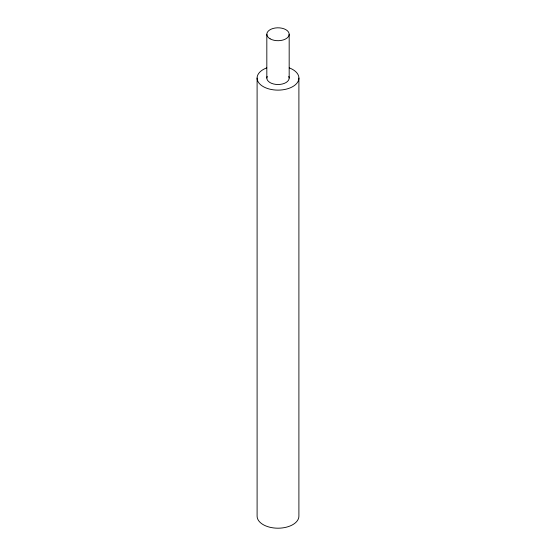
<?xml version="1.0" encoding="UTF-8"?>
<svg xmlns="http://www.w3.org/2000/svg" width="556" height="556" viewBox="0 0 556 556"><rect width="100%" height="100%" fill="white"/><g stroke="black" fill="none" stroke-linecap="round" stroke-linejoin="round"><path stroke-width="0.83" d="M298.899 78.062L298.899 516.135A20.899 12.065 0 0 1 278 528.2A20.899 12.065 0 0 1 257.101 516.135L257.101 78.062M289.176 34.257L289.176 78.062M266.824 34.257L266.824 78.062M288.793 76.387A11.176 6.457 0 0 1 278 84.512A11.176 6.457 0 0 1 267.207 76.387M289.224 67.881A20.899 12.065 0 0 1 293.818 85.951A20.899 12.065 0 0 1 262.182 85.951A20.899 12.065 0 0 1 266.776 67.881M270.098 38.816A11.176 6.457 0 0 0 288.793 35.925A11.176 6.457 0 0 0 275.109 28.022A11.176 6.457 0 0 0 270.098 38.816"/></g></svg>
